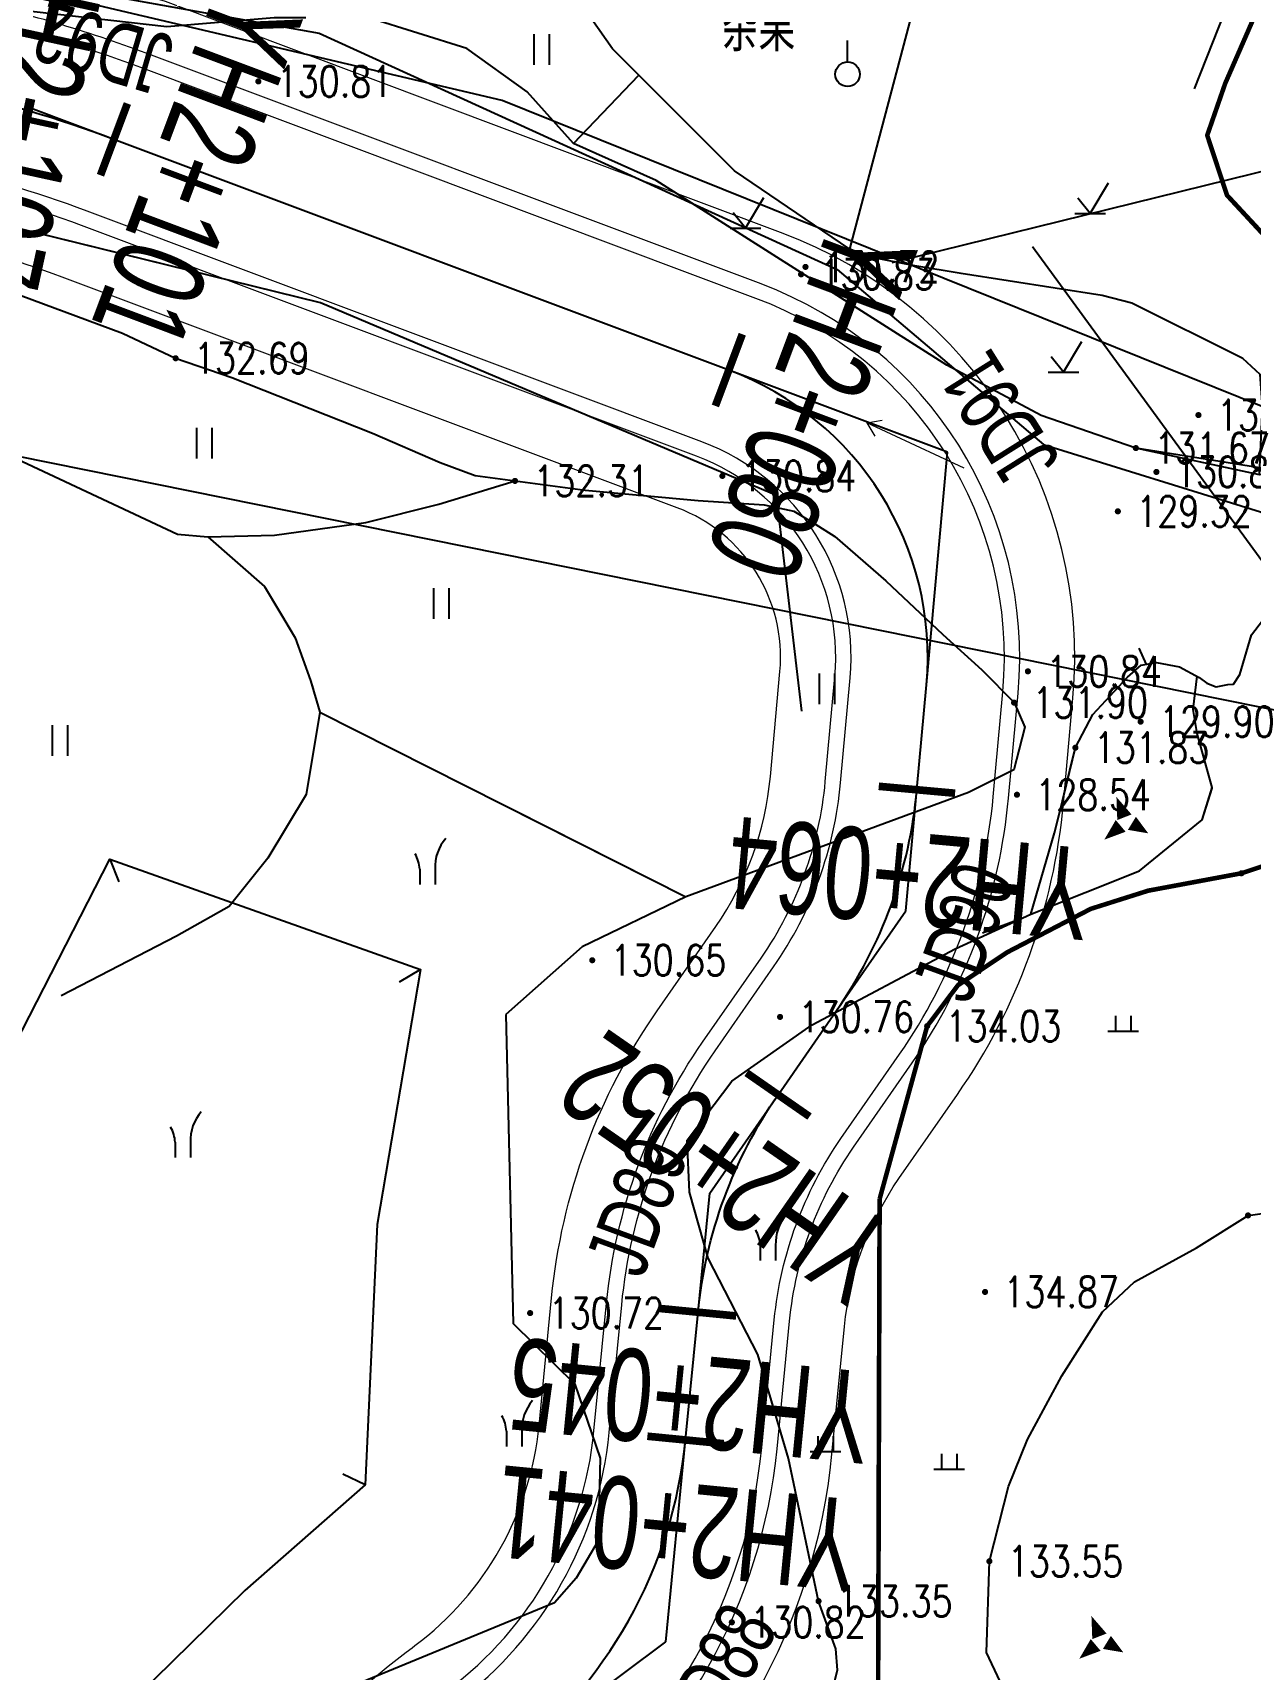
# Model space of a CAD drawing. Extents: x 529262 to 576451, y 2694391 to 2717535.
# Drawn here: x 562807.4 to 562847.1, y 2710818.6 to 2710872 of the extents above; entities that cross this region are included whole.
import ezdxf
from ezdxf.enums import TextEntityAlignment as Align

# ---------------------------------------------------------------- set-up
doc = ezdxf.new("R2010")
doc.units = 0
doc.linetypes.add('DASHED', pattern=[19.049999999999997, 12.7, -6.35])
doc.linetypes.add('X3', pattern=[5, 4, -1])
for name, color, linetype in [('DLSS', 4, 'Continuous'), ('DMTZ', 8, 'Continuous'), ('GCD', 8, 'Continuous'), ('GXYZ', 8, 'Continuous'), ('JMD', 8, 'Continuous'), ('ZBTZ', 8, 'Continuous'), ('ZJ', 7, 'Continuous'), ('交点标注', 3, 'Continuous'), ('桩号标注_YH', 2, 'Continuous'), ('河流', 4, 'Continuous'), ('纵断_分栏文字', 7, 'Continuous'), ('道路中线_04护管挡墙', 7, 'Continuous')]:
    doc.layers.add(name, color=color, linetype=linetype)
doc.layers.add('SXSS', color=5, linetype='Continuous', lineweight=0)
doc.styles.add('EICAD', font='fsdb_e.shx', dxfattribs={"width": 0.707, "height": 2, "bigfont": 'tjhzf.shx'})
doc.styles.add('HZ', font='rs.shx', dxfattribs={"width": 0.8, "bigfont": 'hztxt.shx'})
doc.styles.add('JieTuHzTxt', font='smsim.shx', dxfattribs={"width": 0.7, "bigfont": 'smfs.shx'})
doc.linetypes.add('10421', pattern='A,2,[150,AAA.SHX,S=0.5,R=0,X=0,Y=0.5],1e-11', length=2.00000000001)
doc.linetypes.add('1161', pattern='A,0,[149,AAA.SHX,S=0.15,R=0,X=0,Y=0],-1.6', length=1.6)
doc.linetypes.add('732', pattern='A,9,-0.5,[162,AAA.SHX,S=1,R=0,X=0,Y=0],-0.5', length=10)

# ---------------------------------------------------------------- blocks, each defined once
blk = doc.blocks.new('gc121')
at = {"color": 8}
for p, q in [((-0.5, -1), (-0.5, 1)), ((0.5, -1), (0.5, 1))]:
    blk.add_line(p, q, dxfattribs=at)
blk = doc.blocks.new('gc246')
at = {"color": 8}
for p, q in [((-0.5, 1), (-0.5, 0)), ((0.5, 1), (0.5, 0))]:
    blk.add_line(p, q, dxfattribs=at)
for centre, radius, start, end in [((3.404491783752011, 1.105927875686795), 2.906422756023367, 139.331235276754, 182.0886722848684), ((-2.938418329314395, 0.8134745012056809), 2.445542007497904, 4.37429120107553, 29.02419726691174)]:
    blk.add_arc(centre, radius, start, end, dxfattribs=at)
blk = doc.blocks.new('gc087')
at = {"color": 8}
for points in [[(-0.6164435031508367, 1.712963870185343, 0, 1, 0), (-0.0958108670586344, 0.3890211813602094, 1, 1, 0)], [(-1.407335094436733, -1.074206729434346, 0, 1, 0), (-0.3403093532790176, -0.1739843474425056, 1, 1, 0)], [(0.3927341673299682, -0.0078195212333709, 1, 0, 0), (1.459759908487684, -0.6602608241427671, 1, 0, 0)]]:
    blk.add_lwpolyline(points, format="xyseb", dxfattribs=at)
blk = doc.blocks.new('gc119')
at = {"color": 8}
for p, q in [((-1, 0), (1, 0)), ((-0.5, 1), (-0.5, 0)), ((0.5, 1), (0.5, 0))]:
    blk.add_line(p, q, dxfattribs=at)
blk = doc.blocks.new('gc123')
at = {"color": 8}
for p, q in [((0, 0), (1.199999999999999, 2)), ((-1, 0), (1, 0)), ((0, 0), (-0.8, 1))]:
    blk.add_line(p, q, dxfattribs=at)
blk = doc.blocks.new('gc125')
at = {"color": 8}
blk.add_line((0, 0.8), (0, 2.2), dxfattribs=at)
blk.add_circle((0, 0), 0.8, dxfattribs=at)
blk = doc.blocks.new('gc086')
at = {"color": 8}
for p, q in [((0, 0), (7, 0)), ((7, 0), (6.180847955711008, 0.573576436351046)), ((7, 0), (6.180847955711008, -0.5735764363510459))]:
    blk.add_line(p, q, dxfattribs=at)
blk = doc.blocks.new('GC200')
at = {"linetype": 'Continuous', "const_width": 0.2, "flags": 128}
blk.add_lwpolyline([(-0.1, 0, 1), (0.1, 0, 1)], format="xyb", close=True, dxfattribs=at)

msp = doc.modelspace()

# ---------------------------------------------------------------- linework, layer by layer
at = {"color": 8, "linetype": 'Continuous', "flags": 128}
msp.add_lwpolyline([(562784.3206106811, 2710862.729617491), (562854.112664411, 2710848.642371901)], dxfattribs=at)
at = {"layer": 'DLSS', "color": 8, "linetype": 'X3', "const_width": 0.15}
for points in [[(562849.3351052927, 2710892.228456725), (562847.1106494417, 2710878.879038125), (562848.1068550851, 2710876.013131814), (562848.0996494417, 2710874.548038125), (562846.2636095915, 2710870.339805934), (562845.6756494417, 2710868.644038125), (562846.3215422136, 2710866.689624155), (562847.8096494417, 2710865.084038124), (562849.5693286118, 2710864.001778043), (562852.2416494415, 2710862.667038124), (562854.6316494417, 2710859.419038125), (562855.2872885925, 2710858.69268568)], [(562849.3351052927, 2710892.228456725), (562847.1106494417, 2710878.879038125), (562848.1068550851, 2710876.013131814), (562848.0996494417, 2710874.548038125), (562846.2636095915, 2710870.339805934), (562845.6756494417, 2710868.644038125), (562846.3215422136, 2710866.689624155), (562847.8096494417, 2710865.084038124), (562849.5693286118, 2710864.001778043), (562852.2416494415, 2710862.667038124), (562854.6316494417, 2710859.419038125), (562855.2872885925, 2710858.69268568)], [(562849.3351052927, 2710892.228456725), (562847.1106494417, 2710878.879038125), (562848.1068550851, 2710876.013131814), (562848.0996494417, 2710874.548038125), (562846.2636095915, 2710870.339805934), (562845.6756494417, 2710868.644038124), (562846.3215422134, 2710866.689624155), (562847.8096494417, 2710865.084038124), (562849.5693286118, 2710864.001778043), (562852.2416494417, 2710862.667038125), (562854.6316494417, 2710859.419038124), (562858.2476494417, 2710855.413038125)], [(562855.3216494417, 2710847.393038125), (562846.7916494417, 2710844.567038124), (562843.7517382446, 2710843.999264329), (562841.8766494417, 2710843.406038125), (562839.1488006025, 2710841.98743545), (562837.5412626769, 2710840.910183096), (562836.5416494417, 2710839.582038125), (562834.9896494417, 2710833.938038125)]]:
    msp.add_lwpolyline(points, dxfattribs=at)
at = {"layer": 'DLSS', "color": 8, "linetype": 'X3', "const_width": 0.15, "flags": 128}
msp.add_lwpolyline([(562821.8274756104, 2710811.098431566), (562833.0348699578, 2710815.788660374), (562834.9406707697, 2710817.932196622), (562834.9896494417, 2710833.938038125)], dxfattribs=at)
at = {"layer": 'DMTZ'}
msp.add_line((562847.0518879002, 2710874.726622984), (562845.2460822472, 2710870.164973054), dxfattribs=at)
msp.add_line((562847.0518879002, 2710874.726622984), (562845.2460822472, 2710870.164973054), dxfattribs=at)
at = {"layer": 'DMTZ', "linetype": '10421', "flags": 128}
for points in [[(562825.0016494417, 2710868.378038125), (562823.4907247189, 2710870.061935573), (562821.5205692478, 2710871.474183541), (562818.3236995297, 2710872.477630988), (562815.2383543553, 2710872.477630988), (562811.7441230102, 2710872.180307525), (562798.9414100671, 2710873.640467696), (562780.8242715431, 2710877.475836834), (562775.448522478, 2710881.070537616), (562773.447805975, 2710884.700645002), (562773.1456494418, 2710889.926038125)], [(562825.0016494417, 2710868.378038125), (562823.4907247189, 2710870.061935573), (562821.5205692478, 2710871.474183541), (562818.3236995297, 2710872.477630988), (562815.2383543553, 2710872.477630988), (562811.7441230102, 2710872.180307525), (562798.9414100671, 2710873.640467696), (562780.8242715431, 2710877.475836834), (562775.448522478, 2710881.070537616), (562773.447805975, 2710884.700645002), (562773.1456494418, 2710889.926038125)], [(562830.2526494417, 2710867.488038124), (562826.2757171864, 2710871.467303761), (562824.3917456829, 2710874.153680806), (562820.2531874635, 2710876.562157839), (562817.8280327453, 2710878.543528432)], [(562830.2526494417, 2710867.488038124), (562826.2757171864, 2710871.467303761), (562824.3917456829, 2710874.153680806), (562820.2531874635, 2710876.562157839), (562817.8280327453, 2710878.543528432)], [(562825.0016494415, 2710868.378038125), (562823.490724719, 2710870.061935573), (562821.5205692478, 2710871.474183542), (562818.3236995296, 2710872.477630988), (562815.2383543554, 2710872.477630988), (562811.7441230102, 2710872.180307525), (562798.9414100671, 2710873.640467696), (562791.1919916789, 2710875.281007127)], [(562825.0016494415, 2710868.378038125), (562823.490724719, 2710870.061935573), (562821.5205692478, 2710871.474183542), (562818.3236995296, 2710872.477630988), (562815.2383543554, 2710872.477630988), (562811.7441230102, 2710872.180307525), (562798.9414100671, 2710873.640467696), (562791.1919916789, 2710875.281007127)], [(562780.6846947307, 2710868.942997592), (562785.2739679281, 2710868.296380845), (562790.7492393552, 2710867.459439985), (562791.0713129508, 2710867.459439985), (562793.7123265857, 2710867.073159589), (562795.4906494417, 2710866.590038124), (562800.7752343697, 2710865.293198814), (562806.1800879156, 2710863.715645001), (562810.2935145533, 2710862.185896897), (562812.0256494418, 2710861.371038124), (562813.8588608318, 2710860.744237815), (562818.4505955364, 2710858.927661221), (562820.6508000572, 2710857.971568656), (562821.7987337335, 2710857.541325921), (562823.0966494418, 2710857.369038125), (562825.3860259639, 2710857.063280359), (562829.0689789957, 2710856.728647601), (562831.221355146, 2710856.585233356), (562832.1933435971, 2710856.38438335), (562832.7926494417, 2710856.021038125), (562833.5330867193, 2710855.553058098), (562835.1897553308, 2710854.103643544), (562837.0535093377, 2710852.35514142), (562838.3190224675, 2710851.204811719), (562839.3756494417, 2710850.135038124)], [(562780.6846947307, 2710868.942997592), (562785.2739679281, 2710868.296380845), (562790.7492393552, 2710867.459439985), (562791.0713129508, 2710867.459439985), (562793.7123265857, 2710867.073159589), (562795.4906494417, 2710866.590038124), (562800.7752343697, 2710865.293198814), (562806.1800879156, 2710863.715645001), (562810.2935145533, 2710862.185896897), (562812.0256494418, 2710861.371038124), (562813.8588608318, 2710860.744237815), (562818.4505955364, 2710858.927661221), (562820.6508000572, 2710857.971568656), (562821.7987337335, 2710857.541325921), (562823.0966494418, 2710857.369038125), (562825.3860259639, 2710857.063280359), (562829.0689789957, 2710856.728647601), (562831.221355146, 2710856.585233356), (562832.1933435971, 2710856.38438335), (562832.7926494417, 2710856.021038125), (562833.5330867193, 2710855.553058098), (562835.1897553308, 2710854.103643544), (562837.0535093377, 2710852.35514142), (562838.3190224675, 2710851.204811719), (562839.3756494417, 2710850.135038124)], [(562780.6846947307, 2710868.942997592), (562785.2739679281, 2710868.296380845), (562790.7492393552, 2710867.459439985), (562791.0713129508, 2710867.459439985), (562793.7123265857, 2710867.073159589), (562795.4906494417, 2710866.590038124), (562800.7752343697, 2710865.293198814), (562806.1800879156, 2710863.715645001), (562810.2935145533, 2710862.185896897), (562812.0256494418, 2710861.371038124), (562813.8588608318, 2710860.744237815), (562818.4505955364, 2710858.927661221), (562820.6508000572, 2710857.971568656), (562821.7987337335, 2710857.541325921), (562823.0966494418, 2710857.369038125), (562825.3860259639, 2710857.063280359), (562829.0689789957, 2710856.728647601), (562831.221355146, 2710856.585233356), (562832.1933435971, 2710856.38438335), (562832.7926494417, 2710856.021038125), (562833.5330867193, 2710855.553058098), (562835.1897553308, 2710854.103643544), (562837.0535093377, 2710852.35514142), (562838.3190224675, 2710851.204811719), (562839.3756494417, 2710850.135038124)], [(562787.2064705738, 2710868.000981713), (562790.7492393553, 2710867.459439985), (562791.0713129509, 2710867.459439985), (562793.7123265857, 2710867.073159588), (562795.4906494418, 2710866.590038125), (562800.7752343697, 2710865.293198814), (562806.1800879156, 2710863.715645001), (562810.2935145535, 2710862.185896897), (562812.0256494418, 2710861.371038125), (562813.8588608318, 2710860.744237816), (562818.4505955364, 2710858.927661221), (562820.6508000572, 2710857.971568656), (562821.7987337335, 2710857.541325921), (562823.0966494418, 2710857.369038125), (562825.3860259639, 2710857.063280359), (562829.0689789957, 2710856.728647601), (562831.221355146, 2710856.585233356), (562832.1933435971, 2710856.38438335), (562832.7926494417, 2710856.021038125), (562833.5330867193, 2710855.553058098), (562835.1897553308, 2710854.103643544), (562837.0535093377, 2710852.35514142), (562838.3190224675, 2710851.204811719), (562839.3756494418, 2710850.135038124)], [(562787.2064705738, 2710868.000981713), (562790.7492393553, 2710867.459439985), (562791.0713129509, 2710867.459439985), (562793.7123265857, 2710867.073159588), (562795.4906494418, 2710866.590038125), (562800.7752343697, 2710865.293198814), (562806.1800879156, 2710863.715645001), (562810.2935145535, 2710862.185896897), (562812.0256494418, 2710861.371038125), (562813.8588608318, 2710860.744237816), (562818.4505955364, 2710858.927661221), (562820.6508000572, 2710857.971568656), (562821.7987337335, 2710857.541325921), (562823.0966494418, 2710857.369038125), (562825.3860259639, 2710857.063280359), (562829.0689789957, 2710856.728647601), (562831.221355146, 2710856.585233356), (562832.1933435971, 2710856.38438335), (562832.7926494417, 2710856.021038125), (562833.5330867193, 2710855.553058098), (562835.1897553308, 2710854.103643544), (562837.0535093377, 2710852.35514142), (562838.3190224675, 2710851.204811719), (562839.3756494418, 2710850.135038124)], [(562847.3796494417, 2710857.571038125), (562843.3476494417, 2710858.440038125), (562840.2556494419, 2710859.500038125), (562837.1806494417, 2710861.143038125), (562827.7026494417, 2710867.173038125), (562825.0016494415, 2710868.378038125)], [(562850.9483889416, 2710857.229165264), (562843.3476494417, 2710858.440038125), (562840.2556494419, 2710859.500038125), (562837.1806494417, 2710861.143038125), (562827.7026494417, 2710867.173038125), (562825.0016494415, 2710868.378038125)], [(562850.9483889416, 2710857.229165264), (562843.3476494417, 2710858.440038125), (562840.2556494417, 2710859.500038125), (562837.1806494417, 2710861.143038125), (562827.7026494417, 2710867.173038125), (562825.0016494417, 2710868.378038125)], [(562855.0707704022, 2710856.840113781), (562854.4806494417, 2710857.239038125), (562851.1635946097, 2710857.86246919), (562848.1445380985, 2710858.775556602), (562847.478936761, 2710859.783888669), (562847.4036494417, 2710860.836038125), (562846.8380755304, 2710861.359877796), (562843.218937974, 2710863.171709068), (562842.2486494418, 2710863.422038125), (562837.6456494418, 2710864.141038125), (562836.1380813664, 2710864.386543232), (562834.6942995808, 2710864.670472897), (562834.0136494418, 2710864.928038124), (562830.2526494417, 2710867.488038124)], [(562855.0775500226, 2710856.898121537), (562854.4806494417, 2710857.239038125), (562851.0326494417, 2710857.590038125), (562847.3796494417, 2710857.571038125), (562847.478936761, 2710859.783888669), (562847.4036494417, 2710860.836038125), (562846.8380755304, 2710861.359877796), (562843.218937974, 2710863.171709068), (562842.2486494418, 2710863.422038125), (562837.6456494418, 2710864.141038125), (562836.1380813664, 2710864.386543232), (562834.6942995808, 2710864.670472897), (562834.0136494418, 2710864.928038124), (562830.2526494417, 2710867.488038124)], [(562858.1316186046, 2710854.770967039), (562854.4806494417, 2710857.239038125), (562851.1635946097, 2710857.86246919), (562848.1445380985, 2710858.775556603), (562847.4789367612, 2710859.783888669), (562847.4036494417, 2710860.836038125), (562846.8380755304, 2710861.359877795), (562843.218937974, 2710863.171709068), (562842.2486494418, 2710863.422038124), (562837.6456494418, 2710864.141038124), (562836.1380813663, 2710864.386543232), (562834.6942995808, 2710864.670472897), (562834.0136494417, 2710864.928038124), (562830.2526494417, 2710867.488038125)], [(562779.6086494417, 2710866.179038125), (562781.0671726045, 2710865.670636115), (562782.7710262642, 2710865.313831628), (562785.3836020635, 2710865.021900633), (562786.5026494417, 2710864.831038124), (562787.403155166, 2710864.589220435), (562793.3883311864, 2710862.683138343), (562794.1186494417, 2710862.490038124), (562801.1453613229, 2710860.598663868), (562801.7306494417, 2710860.384038125), (562802.6394743917, 2710860.056739164), (562812.0896273043, 2710855.634072588), (562813.0786494417, 2710855.548038125), (562815.256079004, 2710855.602424606), (562818.2325469718, 2710856.013841167), (562820.607385239, 2710856.615141297), (562823.0966494418, 2710857.369038125)], [(562779.6086494417, 2710866.179038125), (562781.0671726045, 2710865.670636115), (562782.7710262642, 2710865.313831628), (562785.3836020635, 2710865.021900633), (562786.5026494417, 2710864.831038124), (562787.403155166, 2710864.589220435), (562793.3883311864, 2710862.683138343), (562794.1186494417, 2710862.490038124), (562801.1453613229, 2710860.598663868), (562801.7306494417, 2710860.384038125), (562802.6394743917, 2710860.056739164), (562812.0896273043, 2710855.634072588), (562813.0786494417, 2710855.548038125), (562815.256079004, 2710855.602424606), (562818.2325469718, 2710856.013841167), (562820.607385239, 2710856.615141297), (562823.0966494418, 2710857.369038125)], [(562779.6086494417, 2710866.179038125), (562781.0671726045, 2710865.670636115), (562782.7710262642, 2710865.313831628), (562785.3836020635, 2710865.021900633), (562786.5026494417, 2710864.831038124), (562787.403155166, 2710864.589220435), (562793.3883311864, 2710862.683138343), (562794.1186494417, 2710862.490038124), (562801.1453613229, 2710860.598663868), (562801.7306494417, 2710860.384038125), (562802.6394743917, 2710860.056739164), (562812.0896273043, 2710855.634072588), (562813.0786494417, 2710855.548038125), (562815.256079004, 2710855.602424606), (562818.2325469718, 2710856.013841167), (562820.607385239, 2710856.615141297), (562823.0966494418, 2710857.369038125)], [(562785.5591517842, 2710864.99195922), (562786.5026494418, 2710864.831038124), (562787.4031551661, 2710864.589220435), (562793.3883311865, 2710862.683138343), (562794.1186494417, 2710862.490038124), (562801.1453613229, 2710860.598663868), (562801.7306494417, 2710860.384038125), (562802.6394743917, 2710860.056739164), (562812.0896273043, 2710855.634072589), (562813.0786494417, 2710855.548038125), (562815.256079004, 2710855.602424606), (562818.2325469718, 2710856.013841167), (562820.607385239, 2710856.615141298), (562823.0966494418, 2710857.369038125)], [(562785.5591517842, 2710864.99195922), (562786.5026494418, 2710864.831038124), (562787.4031551661, 2710864.589220435), (562793.3883311865, 2710862.683138343), (562794.1186494417, 2710862.490038124), (562801.1453613229, 2710860.598663868), (562801.7306494417, 2710860.384038125), (562802.6394743917, 2710860.056739164), (562812.0896273043, 2710855.634072589), (562813.0786494417, 2710855.548038125), (562815.256079004, 2710855.602424606), (562818.2325469718, 2710856.013841167), (562820.607385239, 2710856.615141298), (562823.0966494418, 2710857.369038125)]]:
    msp.add_lwpolyline(points, dxfattribs=at)
for points, elevation in [([(562813.0786494417, 2710855.548038125), (562814.924689037, 2710853.926611109), (562815.442607846, 2710853.057718543)], 133.383), ([(562813.0786494417, 2710855.548038125), (562814.924689037, 2710853.926611109), (562815.9263826843, 2710852.246108009), (562816.427229508, 2710850.851649154), (562816.510345485, 2710850.573453602)], 133.383), ([(562813.0786494417, 2710855.548038125), (562814.924689037, 2710853.926611109), (562815.9263826843, 2710852.246108009), (562816.427229508, 2710850.851649154), (562816.5103454848, 2710850.573453602)], 133.383), ([(562815.442607846, 2710853.057718543), (562815.9263826843, 2710852.246108009), (562816.427229508, 2710850.851649154), (562816.7336494417, 2710849.826038125), (562816.2898612468, 2710847.13541803), (562815.0314994378, 2710845.060247161), (562813.7731376286, 2710843.488147013), (562812.0516494417, 2710842.511038125), (562808.2876494417, 2710840.567038125)], 133.383), ([(562839.9196494417, 2710843.237038125), (562840.697390056, 2710845.89111745), (562840.8876494417, 2710846.664038125), (562841.3766494417, 2710848.666038125), (562841.9483833021, 2710849.743013808), (562843.0742755614, 2710850.968616033), (562843.5186494418, 2710851.353038125), (562844.0205802085, 2710851.441008942), (562844.7686806435, 2710851.299519829), (562845.4156852699, 2710850.955902569), (562845.6607812751, 2710850.772438785), (562845.9627625231, 2710850.644716531), (562846.3506494417, 2710850.729038124), (562846.5318809379, 2710850.737605979), (562846.740943052, 2710851.051107129), (562847.1210456238, 2710852.347438188), (562847.4741245586, 2710852.818072163), (562847.8206494417, 2710853.185038125), (562848.2195176427, 2710853.236411726), (562849.7057321877, 2710852.797584011), (562852.3440171757, 2710851.735326893), (562853.8685359868, 2710850.705638566), (562854.2899745414, 2710850.159471988)], 133.968), ([(562839.9196494417, 2710843.237038125), (562840.6973900559, 2710845.89111745), (562840.8876494417, 2710846.664038124), (562841.3766494417, 2710848.666038125), (562841.9483833021, 2710849.743013808), (562843.0742755613, 2710850.968616033), (562843.5186494417, 2710851.353038125), (562844.0205802084, 2710851.441008942), (562844.7686806434, 2710851.299519829), (562845.4156852699, 2710850.955902569), (562845.660781275, 2710850.772438785), (562845.9627625231, 2710850.644716531), (562846.3506494417, 2710850.729038124), (562846.5318809379, 2710850.737605979), (562846.740943052, 2710851.051107129), (562847.1210456238, 2710852.347438188), (562847.4741245586, 2710852.818072163), (562847.8206494417, 2710853.185038125), (562848.2195176427, 2710853.236411726), (562849.7057321877, 2710852.797584011), (562852.3440171756, 2710851.735326893), (562853.8685359866, 2710850.705638566), (562854.4986494418, 2710849.889038125), (562854.6612317164, 2710849.357060263), (562854.8263492502, 2710848.951894041), (562854.9164137912, 2710848.546729784), (562854.9846494417, 2710848.127038124), (562855.2278208954, 2710847.904805033), (562855.653150477, 2710847.904805033), (562856.5195645229, 2710848.109531294), (562857.6720127001, 2710849.246722342)], 133.968), ([(562841.2629416907, 2710848.200510686), (562841.3766494417, 2710848.666038125), (562841.9483833021, 2710849.743013808), (562843.0742755614, 2710850.968616033), (562843.5186494418, 2710851.353038125), (562844.0205802085, 2710851.441008942), (562844.7686806435, 2710851.299519829), (562845.4156852699, 2710850.955902569), (562845.6607812751, 2710850.772438785), (562845.9627625231, 2710850.644716531), (562846.3506494417, 2710850.729038124), (562846.5318809379, 2710850.737605979), (562846.740943052, 2710851.051107129), (562847.1210456238, 2710852.347438188), (562847.4741245586, 2710852.818072163), (562847.8206494417, 2710853.185038125), (562848.2195176427, 2710853.236411726), (562849.7057321877, 2710852.797584011), (562852.3440171757, 2710851.735326893), (562853.8685359868, 2710850.705638566), (562854.2899745414, 2710850.159471988)], 133.968), ([(562843.6900454911, 2710851.378489326), (562843.4549149647, 2710851.916807937)], 133.353), ([(562843.6900454911, 2710851.378489326), (562843.4549149647, 2710851.916807937)], 133.353), ([(562843.6900454911, 2710851.378489326), (562843.4549149649, 2710851.916807937)], 133.353), ([(562839.9196494417, 2710843.237038125), (562843.4715708817, 2710844.643633627), (562845.5127229479, 2710846.313109886), (562845.8426494417, 2710847.361038125), (562845.3503713132, 2710849.123764167), (562845.2226494417, 2710849.910038125), (562845.3445175785, 2710850.993698971)], 132.264), ([(562839.9196494417, 2710843.237038125), (562843.4715708817, 2710844.643633627), (562845.5127229478, 2710846.313109886), (562845.8426494417, 2710847.361038125), (562845.3503713133, 2710849.123764167), (562845.2226494417, 2710849.910038125), (562845.3445175784, 2710850.993698971)], 132.264), ([(562845.8360978435, 2710847.340228626), (562845.8426494417, 2710847.361038125), (562845.3503713132, 2710849.123764167), (562845.2226494417, 2710849.910038125), (562845.3445175785, 2710850.993698971)], 132.264), ([(562839.3756494418, 2710850.135038124), (562839.7269435503, 2710849.330769282), (562839.370712665, 2710847.939399461), (562837.894254972, 2710847.20117622), (562828.674155636, 2710843.793267298), (562828.674155636, 2710843.793267298), (562828.674155636, 2710843.793267298), (562828.674155636, 2710843.793267298), (562828.674155636, 2710843.793267298), (562825.2824127115, 2710842.171955158), (562822.8005400109, 2710839.961092901)], 133.353), ([(562839.3756494417, 2710850.135038124), (562839.7269435503, 2710849.330769281), (562839.3707126651, 2710847.93939946), (562837.894254972, 2710847.20117622), (562828.6741556359, 2710843.793267298), (562828.6741556359, 2710843.793267298), (562828.6741556359, 2710843.793267298), (562828.6741556359, 2710843.793267298), (562828.6741556359, 2710843.793267298), (562825.2824127116, 2710842.171955157), (562822.8005400109, 2710839.9610929)], 133.353), ([(562839.3756494418, 2710850.135038124), (562839.7269435503, 2710849.330769282), (562839.5214406565, 2710848.528114216)], 133.353), ([(562839.9196494417, 2710843.237038125), (562840.697390056, 2710845.89111745), (562840.8876494417, 2710846.664038125), (562841.2629416907, 2710848.200510686)], 133.968), ([(562839.9196494417, 2710843.237038125), (562843.4715708817, 2710844.643633627), (562845.5127229479, 2710846.313109886), (562845.8360978435, 2710847.340228626)], 132.264), ([(562821.8706644834, 2710812.379483276), (562822.5919789353, 2710812.686331551), (562827.2885479623, 2710814.302701621), (562831.1767051263, 2710815.765131684), (562832.3146494417, 2710816.308038125), (562832.9090601138, 2710816.919681734), (562833.4095281436, 2710817.766351771), (562833.6176494417, 2710818.568038125), (562833.5635140133, 2710819.267278383), (562832.9986494418, 2710820.818038125), (562832.015702077, 2710825.477138811), (562831.0156869189, 2710828.860793734), (562829.400286404, 2710832.013723393), (562828.7848731409, 2710834.166966742), (562828.7079639244, 2710835.858782656), (562830.1695181001, 2710837.781323835), (562832.7849616791, 2710839.626941197), (562837.4584244539, 2710842.103929663), (562839.9196494417, 2710843.237038125)], 133.935), ([(562838.3452836128, 2710842.62212909), (562839.6665710175, 2710843.110499873), (562839.9196494421, 2710843.237038125)], 133.353), ([(562822.8005400109, 2710839.9610929), (562823.0361295984, 2710829.878281329), (562825.0463428114, 2710827.903494148), (562825.8724463086, 2710825.488391978), (562825.8127019653, 2710822.783908516), (562825.0916494417, 2710821.564038124), (562824.3863561682, 2710820.762819095), (562808.3122239762, 2710814.137219013)], 133.353), ([(562838.4816494418, 2710819.138038124), (562838.5710965449, 2710822.120387594), (562839.197504812, 2710824.555761915), (562839.8086494417, 2710826.096038125), (562840.9375897899, 2710828.174067964), (562842.2600599541, 2710830.261541565), (562843.2996494417, 2710831.240038124), (562845.3226150963, 2710832.349015166), (562847.0086494418, 2710833.403038125), (562849.3596234072, 2710833.740664233), (562851.1626494417, 2710833.850038125), (562852.2829550075, 2710832.349015166), (562852.9696494417, 2710830.997038125), (562854.8156494417, 2710827.660038125), (562854.8244049005, 2710827.64451912)], 133.545)]:
    msp.add_lwpolyline(points, dxfattribs=dict(at, elevation=elevation))
at = {"layer": 'DMTZ', "linetype": '10421'}
msp.add_lwpolyline([(562852.0056418686, 2710811.458846232), (562849.7189268428, 2710811.590178511), (562846.0706494417, 2710812.276038125), (562843.1402606519, 2710813.76217273), (562840.8346494418, 2710815.587038124), (562839.2848703644, 2710817.433158629), (562838.4816494418, 2710819.138038124)], dxfattribs=at)
at = {"layer": 'GXYZ', "linetype": 'Continuous'}
msp.add_line((562839.9727688843, 2710865.019588546), (562864.9976494417, 2710830.734314908), dxfattribs=at)
at = {"layer": 'GXYZ', "linetype": '732', "flags": 128}
msp.add_lwpolyline([(562853.9722718799, 2710843.290978877), (562853.3321247305, 2710848.324635991), (562851.5131596578, 2710858.170278201), (562822.6776698319, 2710869.784585044), (562790.7785845835, 2710877.289031188), (562782.7448135401, 2710878.483133657), (562772.7239540437, 2710889.762197021), (562773.3554806776, 2710900.573642472), (562780.9905114406, 2710921.337865971), (562779.2788260492, 2710955.843488296), (562778.5623102807, 2710959.884730719), (562773.1373504436, 2710975.231164165), (562768.71566037, 2710985.916110771)], dxfattribs=at)
at = {"layer": 'JMD', "linetype": 'Continuous'}
for p, q in [((562809.8843427951, 2710845.032639423), (562810.1788516104, 2710844.288821866)), ((562809.8843427951, 2710845.032639422), (562810.1788516104, 2710844.288821866)), ((562820.0105667589, 2710841.423577925), (562819.3203479188, 2710841.019105487)), ((562820.0105667589, 2710841.423577925), (562819.3203479188, 2710841.019105487)), ((562818.203685172, 2710824.617836678), (562817.4825926016, 2710824.964283651))]:
    msp.add_line(p, q, dxfattribs=at)
at = {"layer": 'JMD', "linetype": 'Continuous', "flags": 128}
msp.add_lwpolyline([(562799.9860804197, 2710792.078176664), (562775.8916984628, 2710796.197523541), (562779.8545888553, 2710812.120228771), (562781.9547233547, 2710818.113650913), (562782.889, 2710822.218), (562796.934, 2710823.332), (562796.4611859925, 2710836.088457399), (562805.3314587933, 2710836.166889266), (562809.8843427951, 2710845.032639422), (562820.0105667589, 2710841.423577925), (562818.5975955422, 2710833.107050107), (562818.203685172, 2710824.617836678), (562814.2787418738, 2710821.165678769), (562809.5688378182, 2710816.536684169), (562807.0556101343, 2710811.737753857), (562806.1921742279, 2710807.187191125), (562804.7006581065, 2710798.949095174)], close=True, dxfattribs=at)
at = {"layer": 'ZBTZ', "linetype": '1161', "flags": 128}
for points, elevation in [([(562834.0136494418, 2710864.928038124), (562836.7100222724, 2710875.126264799)], 133.706), ([(562834.0136494418, 2710864.928038124), (562836.7100222724, 2710875.126264799)], 133.706), ([(562825.0016494415, 2710868.378038125), (562827.1307122218, 2710870.611807076)], 131.713), ([(562825.0016494415, 2710868.378038125), (562827.1307122218, 2710870.611807076)], 131.713)]:
    msp.add_lwpolyline(points, dxfattribs=dict(at, elevation=elevation))
at = {"layer": 'ZBTZ', "linetype": '1161', "ltscale": 0.5, "elevation": 133.557, "flags": 128}
for points in [[(562816.7336494417, 2710849.826038125), (562828.674155636, 2710843.793267298)], [(562823.0259442211, 2710846.646945734), (562828.674155636, 2710843.793267298)], [(562823.025944221, 2710846.646945734), (562828.6741556359, 2710843.793267298)]]:
    msp.add_lwpolyline(points, dxfattribs=at)
at = {"layer": '交点标注', "linetype": 'DASHED'}
for p, q in [((562810.0139499191, 2710868.511863675), (562807.2911408226, 2710869.533637999)), ((562837.2066812265, 2710858.307389666), (562830.0717391035, 2710860.984882067)), ((562836.5173361158, 2710850.717846335), (562837.2066812265, 2710858.307389666)), ((562835.8476403091, 2710843.344637671), (562836.206177146, 2710847.292052132)), ((562833.5859011958, 2710840.089616048), (562835.8476403091, 2710843.344637671)), ((562829.4477328742, 2710834.134098329), (562831.6769587514, 2710837.342327955)), ((562829.0667044754, 2710830.246039337), (562829.4477328742, 2710834.134098329)), ((562828.0123794099, 2710819.487581268), (562828.6582561941, 2710826.07818461)), ((562822.7071703582, 2710815.524253607), (562828.0123794099, 2710819.487581268))]:
    msp.add_line(p, q, dxfattribs=at)
at = {"layer": '桩号标注_YH', "const_width": 0.25}
for points in [[(562809.5747739704, 2710867.341554106), (562810.453125868, 2710869.682173243)], [(562829.6325631547, 2710859.814572499), (562830.5109150523, 2710862.155191635)], [(562834.9613015705, 2710847.405122031), (562837.4510527214, 2710847.178982235)], [(562830.6504395057, 2710838.055600862), (562832.7034779979, 2710836.629055052)], [(562827.8226640399, 2710830.36795486), (562830.3107449114, 2710830.124123819)], [(562827.4142157582, 2710826.20010013), (562829.9022966297, 2710825.956269089)]]:
    msp.add_lwpolyline(points, dxfattribs=at)
at = {"layer": '河流', "color": 252}
for points, elevation in [([(562832.449421993, 2710849.858471322), (562831.6213937247, 2710856.890472342), (562816.7508941453, 2710863.176403841), (562774.9990447289, 2710873.462465106), (562767.5637949393, 2710883.177071285), (562777.6701816531, 2710903.760701053)], 176.94), ([(562832.449421993, 2710849.858471322), (562831.6213937247, 2710856.890472342), (562816.7508941453, 2710863.176403841), (562774.9990447289, 2710873.462465106), (562767.5637949393, 2710883.177071285), (562777.6701816531, 2710903.760701053)], 176.94), ([(562832.449421993, 2710849.858471322), (562831.6213937247, 2710856.890472342), (562816.7508941453, 2710863.176403841), (562774.9990447289, 2710873.462465106), (562767.5637949393, 2710883.177071285), (562777.6701816531, 2710903.760701053)], 176.94), ([(562832.449421993, 2710849.858471322), (562831.6213937247, 2710856.890472342), (562816.7508941453, 2710863.176403841), (562774.9990447289, 2710873.462465106), (562767.5637949393, 2710883.177071285), (562777.6701816531, 2710903.760701053)], 176.94), ([(562832.449421993, 2710849.858471322), (562831.6213937247, 2710856.890472342), (562816.7508941453, 2710863.176403841), (562774.9990447289, 2710873.462465106), (562767.5637949393, 2710883.177071285), (562777.6701816531, 2710903.760701053)], 176.94), ([(562785.3763104378, 2710902.410659228), (562781.4879733975, 2710894.412182762), (562778.4065031742, 2710884.735935395), (562787.2107138464, 2710877.258814852), (562816.7048512065, 2710871.980858358), (562833.6096690125, 2710864.271239869), (562840.3350989402, 2710858.559592442), (562847.4171421417, 2710856.356091856), (562850.5280433206, 2710853.247874239), (562849.6554318756, 2710846.621752274)], 176.94), ([(562785.3763104378, 2710902.410659228), (562781.4879733975, 2710894.412182762), (562778.4065031742, 2710884.735935395), (562787.2107138464, 2710877.258814852), (562816.7048512065, 2710871.980858358), (562833.6096690125, 2710864.271239869), (562840.3350989402, 2710858.559592442), (562847.4171421417, 2710856.356091856), (562850.5280433206, 2710853.247874239), (562849.6554318756, 2710846.621752274)], 176.94), ([(562785.3763104378, 2710902.410659228), (562781.4879733975, 2710894.412182762), (562778.4065031742, 2710884.735935395), (562787.2107138464, 2710877.258814852), (562816.7048512065, 2710871.980858358), (562833.6096690125, 2710864.271239869), (562840.3350989402, 2710858.559592442), (562847.4171421417, 2710856.356091856), (562850.5280433206, 2710853.247874239), (562849.6554318756, 2710846.621752274)], 176.94), ([(562785.3763104378, 2710902.410659228), (562781.4879733975, 2710894.412182762), (562778.4065031742, 2710884.735935395), (562787.2107138464, 2710877.258814852), (562816.7048512065, 2710871.980858358), (562833.6096690125, 2710864.271239869), (562840.3350989402, 2710858.559592442), (562847.4171421417, 2710856.356091856), (562850.5280433206, 2710853.247874239), (562849.6554318756, 2710846.621752274)], 176.94), ([(562785.3763104378, 2710902.410659228), (562781.4879733975, 2710894.412182762), (562778.4065031742, 2710884.735935395), (562787.2107138464, 2710877.258814852), (562816.7048512065, 2710871.980858358), (562833.6096690125, 2710864.271239869), (562840.3350989402, 2710858.559592442), (562847.4171421417, 2710856.356091856), (562850.5280433206, 2710853.247874239), (562849.6554318756, 2710846.621752274)], 176.94), ([(562791.8229156652, 2710876.433464368), (562816.7048512065, 2710871.980858359), (562833.6096690125, 2710864.27123987), (562840.3350989402, 2710858.559592442), (562847.4171421418, 2710856.356091857), (562850.5280433206, 2710853.247874239), (562849.6554318756, 2710846.621752274)], 176.9399999999999), ([(562791.8229156652, 2710876.433464368), (562816.7048512065, 2710871.980858359), (562833.6096690125, 2710864.27123987), (562840.3350989402, 2710858.559592442), (562847.4171421418, 2710856.356091857), (562850.5280433206, 2710853.247874239), (562849.6554318756, 2710846.621752274)], 176.9399999999999), ([(562791.8229156652, 2710876.433464368), (562816.7048512065, 2710871.980858359), (562833.6096690125, 2710864.27123987), (562840.3350989402, 2710858.559592442), (562847.4171421418, 2710856.356091857), (562850.5280433206, 2710853.247874239), (562849.6554318756, 2710846.621752274)], 176.9399999999999), ([(562791.8229156652, 2710876.433464368), (562816.7048512065, 2710871.980858359), (562833.6096690125, 2710864.27123987), (562840.3350989402, 2710858.559592442), (562847.4171421418, 2710856.356091857), (562850.5280433206, 2710853.247874239), (562849.6554318756, 2710846.621752274)], 176.9399999999999), ([(562791.8229156652, 2710876.433464368), (562816.7048512065, 2710871.980858359), (562833.6096690125, 2710864.27123987), (562840.3350989402, 2710858.559592442), (562847.4171421418, 2710856.356091857), (562850.5280433206, 2710853.247874239), (562849.6554318756, 2710846.621752274)], 176.9399999999999), ([(562832.449421993, 2710849.858471322), (562831.6213937247, 2710856.890472342), (562816.7508941453, 2710863.17640384), (562788.3902928117, 2710870.163372966)], 176.9399999999999), ([(562832.449421993, 2710849.858471322), (562831.6213937247, 2710856.890472342), (562816.7508941453, 2710863.17640384), (562788.3902928117, 2710870.163372966)], 176.9399999999999), ([(562832.449421993, 2710849.858471322), (562831.6213937247, 2710856.890472342), (562816.7508941453, 2710863.17640384), (562788.3902928117, 2710870.163372966)], 176.9399999999999), ([(562832.449421993, 2710849.858471322), (562831.6213937247, 2710856.890472342), (562816.7508941453, 2710863.17640384), (562788.3902928117, 2710870.163372966)], 176.9399999999999), ([(562832.449421993, 2710849.858471322), (562831.6213937247, 2710856.890472342), (562816.7508941453, 2710863.17640384), (562788.3902928117, 2710870.163372966)], 176.9399999999999)]:
    msp.add_lwpolyline(points, dxfattribs=dict(at, elevation=elevation))
at = {"layer": '纵断_分栏文字', "color": 3, "elevation": -133.7496}
msp.add_lwpolyline([(562859.295822981, 2710899.993018424), (562852.6737108121, 2710868.743466077), (562835.3859688749, 2710864.484474506)], dxfattribs=at)
at = {"layer": '道路中线_04护管挡墙', "color": 8, "lineweight": 0}
for points in [[(562808.0038802851, 2710708.572570272), (562804.2066406817, 2710719.435011001, -0.09859235936888529), (562801.2253108993, 2710740.629750156), (562802.5796867799, 2710764.44760564, -0.01599495874024748), (562802.8905042299, 2710767.938996032), (562806.250383842, 2710795.622446048, -0.1366622158798039), (562813.3920083375, 2710812.87753225), (562814.1074066566, 2710813.79162547, -0.06637643761970137), (562819.7396936871, 2710819.298913597), (562819.8344025562, 2710819.369667129, 0.2109191830664381), (562823.8811409204, 2710826.546340208), (562824.2895892024, 2710830.714194938, -0.1280863722637766), (562827.7351248465, 2710840.081295913), (562829.6440672898, 2710842.828584003, 0.1298929344445961), (562831.4258549365, 2710847.726240541), (562831.7370139062, 2710851.152034744, 0.337608570731641), (562828.38530346, 2710856.490893324), (562808.3275142757, 2710864.017874931, 0.03630476831934717), (562803.4305084652, 2710865.460159148), (562776.5504357818, 2710871.297650968, -0.4149288307138348), (562763.8972031098, 2710891.024121264), (562767.2106351339, 2710906.103958967)], [(562809.7030502812, 2710709.166557918), (562805.9058106779, 2710720.028998647, -0.09859235936824541), (562803.0224077861, 2710740.527560239), (562804.3767836668, 2710764.345415723, -0.01599495873917007), (562804.6773917845, 2710767.722125408), (562808.0372713966, 2710795.405575424, -0.1366622158793873), (562814.8095015218, 2710811.768157168), (562815.5248998409, 2710812.682250388, -0.06637643761962231), (562820.8169816143, 2710817.856883527), (562820.9116904802, 2710817.927637057, 0.2109191830658241), (562825.672559148, 2710826.370781858), (562826.0810074299, 2710830.538636588, -0.1280863722654504), (562829.2133125609, 2710839.054182929), (562831.1222550041, 2710841.80147102, 0.1298929344420516), (562833.218475765, 2710847.563419888), (562833.5296347347, 2710850.98921409, 0.3376085707367713), (562829.0177168263, 2710858.176139103), (562808.959927642, 2710865.70312071, 0.03630476831961284), (562803.8125067618, 2710867.219158097), (562776.9324340783, 2710873.056649917, -0.4149288307140714), (562765.6552641831, 2710890.637829583), (562768.968696207, 2710905.717667286)], [(562810.1750419467, 2710709.331554487), (562806.3778023436, 2710720.193995216, -0.09859235936751774), (562803.5216013658, 2710740.499174151), (562804.8759772464, 2710764.317029635, -0.01599495873914427), (562805.1737494386, 2710767.661883568), (562808.5336290507, 2710795.345333585, -0.1366622158811139), (562815.2032496284, 2710811.459997423), (562815.9186479477, 2710812.374090644, -0.0663764376211018), (562821.1162282608, 2710817.456319619), (562821.210937126, 2710817.527073148, 0.2109191830623791), (562826.1701753223, 2710826.32201565), (562826.5786236041, 2710830.48987038, -0.128086372269251), (562829.6239202594, 2710838.768873767), (562831.5328627026, 2710841.516161858, 0.1298929344398943), (562833.7164259951, 2710847.518191929), (562834.0275849649, 2710850.943986131, 0.3376085707471261), (562829.1933872058, 2710858.64426293), (562809.1355980216, 2710866.171244537, 0.03630476831930388), (562803.9186173998, 2710867.707768916), (562777.0385447162, 2710873.545260736, -0.4149288307129357), (562766.1436144812, 2710890.530526338), (562769.4570465052, 2710905.610364041)], [(562814.8949586027, 2710710.981520171), (562811.0977189997, 2710721.8439609, -0.09859235936465953), (562808.5135371627, 2710740.215313269), (562809.8679130432, 2710764.033168754, -0.0159949587384758), (562810.1373259791, 2710767.05946517), (562813.4972055913, 2710794.742915186, -0.1366622158844323), (562819.1407306954, 2710808.378399973), (562819.8561290149, 2710809.292493193, -0.06637643762297733), (562824.1086947254, 2710813.450680537), (562824.2034035911, 2710813.521434066, 0.2109191830614069), (562831.1463370655, 2710825.834353568), (562831.5547853472, 2710830.002208298, -0.1280863722722736), (562833.729997244, 2710835.915782147), (562835.638939687, 2710838.663070237, 0.1298929344490103), (562838.6959282967, 2710847.065912336), (562839.0070872663, 2710850.491706538, 0.3376085707533431), (562830.9500910011, 2710863.325501204), (562810.892301817, 2710870.852482812, 0.03630476831955903), (562804.9797237789, 2710872.593877106), (562778.0996510953, 2710878.431368927, -0.4149288307158591), (562771.0271174621, 2710889.45749389), (562774.3405494861, 2710904.537331593)], [(562815.3669502683, 2710711.14651674), (562811.5697106654, 2710722.008957468, -0.09859235936380854), (562809.0127307423, 2710740.186927181), (562810.3671066229, 2710764.004782666, -0.0159949587384396), (562810.6336836332, 2710766.99922333), (562813.9935632454, 2710794.682673346, -0.1366622158823912), (562819.5344788021, 2710808.070240228), (562820.2498771215, 2710808.984333449, -0.06637643762490289), (562824.4079413719, 2710813.050116628), (562824.5026502371, 2710813.120870158, 0.2109191830591378), (562831.6439532398, 2710825.785587361), (562832.0524015215, 2710829.95344209, -0.1280863722694169), (562834.1406049425, 2710835.630472984), (562836.0495473855, 2710838.377761075, 0.1298929344473188), (562839.1938785268, 2710847.020684377), (562839.5050374964, 2710850.446478579, 0.3376085707480572), (562831.1257613807, 2710863.793625031), (562811.0679721965, 2710871.320606639, 0.03630476831994201), (562805.0858344168, 2710873.082487925), (562778.2057617332, 2710878.919979746, -0.4149288307141061), (562771.5154677602, 2710889.350190645), (562774.8288997842, 2710904.430028348)], [(562817.0661202644, 2710711.740504386), (562813.2688806616, 2710722.602945115, -0.09859235936285603), (562810.8098276292, 2710740.084737264), (562812.1642035098, 2710763.902592749, -0.01599495873967165), (562812.4205711877, 2710766.782352707), (562815.7804508, 2710794.465802723, -0.1366622158865442), (562820.9519719862, 2710806.960865146), (562821.667370306, 2710807.874958367, -0.06637643762525694), (562825.4852292992, 2710811.608086559), (562825.5799381617, 2710811.678840086, 0.2109191830602535), (562833.4353714674, 2710825.610029011), (562833.843819749, 2710829.77788374, -0.1280863722723314), (562835.6187926568, 2710834.603360001), (562837.5277351, 2710837.350648091, 0.1298929344455292), (562840.9864993553, 2710846.857863723), (562841.2976583249, 2710850.283657926, 0.3376085707499513), (562831.7581747469, 2710865.47887081), (562811.7003855628, 2710873.005852418, 0.03630476831940051), (562805.4678327132, 2710874.841486874), (562778.5877600297, 2710880.678978694, -0.4149288307184355), (562773.2735288333, 2710888.963898964), (562776.5869608574, 2710904.043736666)]]:
    msp.add_lwpolyline(points, format="xyb", dxfattribs=at)
at = {"layer": '道路中线_04护管挡墙', "color": 1}
msp.add_lwpolyline([(562812.5350002748, 2710710.156537329), (562808.7377606716, 2710721.018978058, -0.09859235936611838), (562806.0175692643, 2710740.35724371), (562807.3719451448, 2710764.175099195, -0.01599495873885258), (562807.6555377089, 2710767.360674369), (562811.015417321, 2710795.044124385, -0.1366622158826347), (562817.1719901619, 2710809.919198698), (562817.8873884813, 2710810.833291919, -0.06637643762194585), (562822.6124614931, 2710815.453500078), (562822.7071703585, 2710815.524253607, 0.2109191830584962), (562828.658256194, 2710826.078184609), (562829.0667044757, 2710830.246039339, -0.1280863722705105), (562831.6769587517, 2710837.342327957), (562833.5859011948, 2710840.089616047, 0.1298929344452117), (562836.2061771459, 2710847.292052133), (562836.5173361156, 2710850.717846334, 0.337608570744107), (562830.0717391035, 2710860.984882067), (562810.0139499193, 2710868.511863675, 0.03630476831985215), (562804.4491705893, 2710870.150823011), (562777.5690979058, 2710875.988314831, -0.4149288307151988), (562768.5853659717, 2710889.994010114), (562771.8987979956, 2710905.073847817)], format="xyb", dxfattribs=at)

# ---------------------------------------------------------------- block references
at = {"layer": 'DMTZ', "linetype": '1161', "xscale": 0.5, "yscale": 0.5, "zscale": 0.5}
for p in [(562843.023046895, 2710846.20033106), (562843.023046895, 2710846.20033106), (562843.0230468949, 2710846.20033106), (562842.2074853511, 2710819.476726509)]:
    msp.add_blockref('gc087', p, dxfattribs=at)
at = {"layer": 'GCD', "linetype": 'Continuous'}
ref = msp.add_blockref('GC200', (562814.7246494417, 2710870.404038125, 130.809), dxfattribs=dict(at, xscale=0.5, yscale=0.5))
ref.add_attrib('height', '130.81', dxfattribs={"linetype": 'Continuous', "height": 1, "style": 'HZ', "width": 0.8}).set_placement((562815.3246494416, 2710870.404038125, 130.809), align=Align.MIDDLE_LEFT)
ref = msp.add_blockref('GC200', (562832.571283696, 2710864.351058585, 131.72), dxfattribs=dict(at, xscale=0.5, yscale=0.5, zscale=0.5))
ref.add_attrib('height', '131.72', dxfattribs={"linetype": 'Continuous', "height": 1, "style": 'HZ', "width": 0.8}).set_placement((562833.171283696, 2710864.351058585, 131.72), align=Align.MIDDLE_LEFT)
ref = msp.add_blockref('GC200', (562832.4282685071, 2710864.108757572, 130.83), dxfattribs=dict(at, xscale=0.5, yscale=0.5, zscale=0.5))
ref.add_attrib('height', '130.83', dxfattribs={"linetype": 'Continuous', "height": 1, "style": 'HZ', "width": 0.8}).set_placement((562833.0282685071, 2710864.108757572, 130.83), align=Align.MIDDLE_LEFT)
ref = msp.add_blockref('GC200', (562812.0256494418, 2710861.371038124, 132.691), dxfattribs=dict(at, xscale=0.5, yscale=0.5))
ref.add_attrib('height', '132.69', dxfattribs={"linetype": 'Continuous', "height": 1, "style": 'HZ', "width": 0.8}).set_placement((562812.6256494417, 2710861.371038124, 132.691), align=Align.MIDDLE_LEFT)
ref = msp.add_blockref('GC200', (562845.389954099, 2710859.516554979, 131.735), dxfattribs=dict(at, xscale=0.5, yscale=0.5, zscale=0.5))
ref.add_attrib('height', '131.74', dxfattribs={"linetype": 'Continuous', "height": 1, "style": 'HZ', "width": 0.8}).set_placement((562845.989954099, 2710859.516554979, 131.735), align=Align.MIDDLE_LEFT)
ref = msp.add_blockref('GC200', (562843.3476494417, 2710858.440038125, 131.67), dxfattribs=dict(at, xscale=0.5, yscale=0.5))
ref.add_attrib('height', '131.67', dxfattribs={"linetype": 'Continuous', "height": 1, "style": 'HZ', "width": 0.8}).set_placement((562843.9476494417, 2710858.440038125, 131.67), align=Align.MIDDLE_LEFT)
ref = msp.add_blockref('GC200', (562823.0966494418, 2710857.369038125, 132.31), dxfattribs=dict(at, xscale=0.5, yscale=0.5))
ref.add_attrib('height', '132.31', dxfattribs={"linetype": 'Continuous', "height": 1, "style": 'HZ', "width": 0.8}).set_placement((562823.6966494417, 2710857.369038125, 132.31), align=Align.MIDDLE_LEFT)
ref = msp.add_blockref('GC200', (562829.8618005841, 2710857.532088296, 130.84), dxfattribs=dict(at, xscale=0.5, yscale=0.5, zscale=0.5))
ref.add_attrib('height', '130.84', dxfattribs={"linetype": 'Continuous', "height": 1, "style": 'HZ', "width": 0.8}).set_placement((562830.4618005841, 2710857.532088296, 130.84), align=Align.MIDDLE_LEFT)
ref = msp.add_blockref('GC200', (562844.0196494417, 2710857.662038125, 130.85), dxfattribs=dict(at, xscale=0.5, yscale=0.5, zscale=0.5))
ref.add_attrib('height', '130.85', dxfattribs={"linetype": 'Continuous', "height": 1, "style": 'HZ', "width": 0.8}).set_placement((562844.6196494417, 2710857.662038125, 130.85), align=Align.MIDDLE_LEFT)
ref = msp.add_blockref('GC200', (562842.760954099, 2710856.374554979, 129.323), dxfattribs=dict(at, xscale=0.5, yscale=0.5, zscale=0.5))
ref.add_attrib('height', '129.32', dxfattribs={"linetype": 'Continuous', "height": 1, "style": 'HZ', "width": 0.8}).set_placement((562843.360954099, 2710856.374554979, 129.323), align=Align.MIDDLE_LEFT)
ref = msp.add_blockref('GC200', (562839.8264096456, 2710851.154726689, 130.838), dxfattribs=dict(at, xscale=0.5, yscale=0.5))
ref.add_attrib('height', '130.84', dxfattribs={"linetype": 'Continuous', "height": 1, "style": 'HZ', "width": 0.8}).set_placement((562840.4264096456, 2710851.154726689, 130.838), align=Align.MIDDLE_LEFT)
ref = msp.add_blockref('GC200', (562839.3756494417, 2710850.135038124, 131.898), dxfattribs=dict(at, xscale=0.5, yscale=0.5))
ref.add_attrib('height', '131.90', dxfattribs={"linetype": 'Continuous', "height": 1, "style": 'HZ', "width": 0.8}).set_placement((562839.9756494417, 2710850.135038124, 131.898), align=Align.MIDDLE_LEFT)
ref = msp.add_blockref('GC200', (562843.503954099, 2710849.513554979, 129.897), dxfattribs=dict(at, xscale=0.5, yscale=0.5, zscale=0.5))
ref.add_attrib('height', '129.90', dxfattribs={"linetype": 'Continuous', "height": 1, "style": 'HZ', "width": 0.8}).set_placement((562844.103954099, 2710849.513554979, 129.897), align=Align.MIDDLE_LEFT)
ref = msp.add_blockref('GC200', (562841.3766494417, 2710848.666038125, 131.83), dxfattribs=dict(at, xscale=0.5, yscale=0.5, zscale=0.5))
ref.add_attrib('height', '131.83', dxfattribs={"linetype": 'Continuous', "height": 1, "style": 'HZ', "width": 0.8}).set_placement((562841.9766494416, 2710848.666038125, 131.83), align=Align.MIDDLE_LEFT)
ref = msp.add_blockref('GC200', (562839.4687741646, 2710847.128812832, 128.54), dxfattribs=dict(at, xscale=0.5, yscale=0.5, zscale=0.5))
ref.add_attrib('height', '128.54', dxfattribs={"linetype": 'Continuous', "height": 1, "style": 'HZ', "width": 0.8}).set_placement((562840.0687741645, 2710847.128812832, 128.54), align=Align.MIDDLE_LEFT)
ref = msp.add_blockref('GC200', (562846.7916494417, 2710844.567038124, 133.318), dxfattribs=dict(at, xscale=0.5, yscale=0.5))
ref.add_attrib('height', '133.32', dxfattribs={"linetype": 'Continuous', "height": 1, "style": 'HZ', "width": 0.8}).set_placement((562847.3916494417, 2710844.567038124, 133.318), align=Align.MIDDLE_LEFT)
ref = msp.add_blockref('GC200', (562825.6158100568, 2710841.729665846, 130.65), dxfattribs=dict(at, xscale=0.5, yscale=0.5, zscale=0.5))
ref.add_attrib('height', '130.65', dxfattribs={"linetype": 'Continuous', "height": 1, "style": 'HZ', "width": 0.8}).set_placement((562826.2158100568, 2710841.729665846, 130.65), align=Align.MIDDLE_LEFT)
ref = msp.add_blockref('GC200', (562831.7432370477, 2710839.881042917, 130.76), dxfattribs=dict(at, xscale=0.5, yscale=0.5, zscale=0.5))
ref.add_attrib('height', '130.76', dxfattribs={"linetype": 'Continuous', "height": 1, "style": 'HZ', "width": 0.8}).set_placement((562832.3432370477, 2710839.881042917, 130.76), align=Align.MIDDLE_LEFT)
ref = msp.add_blockref('GC200', (562836.5416494417, 2710839.582038125, 134.03), dxfattribs=dict(at, xscale=0.5, yscale=0.5))
ref.add_attrib('height', '134.03', dxfattribs={"linetype": 'Continuous', "height": 1, "style": 'HZ', "width": 0.8}).set_placement((562837.1416494417, 2710839.582038125, 134.03), align=Align.MIDDLE_LEFT)
ref = msp.add_blockref('GC200', (562847.0086494418, 2710833.403038125, 135.023), dxfattribs=dict(at, xscale=0.5, yscale=0.5))
ref.add_attrib('height', '135.02', dxfattribs={"linetype": 'Continuous', "height": 1, "style": 'HZ', "width": 0.8}).set_placement((562847.6086494417, 2710833.403038125, 135.023), align=Align.MIDDLE_LEFT)
ref = msp.add_blockref('GC200', (562838.4286494417, 2710830.906038125, 134.867), dxfattribs=dict(at, xscale=0.5, yscale=0.5))
ref.add_attrib('height', '134.87', dxfattribs={"linetype": 'Continuous', "height": 1, "style": 'HZ', "width": 0.8}).set_placement((562839.0286494417, 2710830.906038125, 134.867), align=Align.MIDDLE_LEFT)
ref = msp.add_blockref('GC200', (562823.5896307904, 2710830.217521642, 130.72), dxfattribs=dict(at, xscale=0.5, yscale=0.5, zscale=0.5))
ref.add_attrib('height', '130.72', dxfattribs={"linetype": 'Continuous', "height": 1, "style": 'HZ', "width": 0.8}).set_placement((562824.1896307904, 2710830.217521642, 130.72), align=Align.MIDDLE_LEFT)
ref = msp.add_blockref('GC200', (562838.5710965449, 2710822.120387594, 133.545), dxfattribs=dict(at, xscale=0.5, yscale=0.5, zscale=0.5))
ref.add_attrib('height', '133.55', dxfattribs={"linetype": 'Continuous', "height": 1, "style": 'HZ', "width": 0.8}).set_placement((562839.1710965448, 2710822.120387594, 133.545), align=Align.MIDDLE_LEFT)
ref = msp.add_blockref('GC200', (562832.9986494418, 2710820.818038125, 133.346), dxfattribs=dict(at, xscale=0.5, yscale=0.5, zscale=0.5))
ref.add_attrib('height', '133.35', dxfattribs={"linetype": 'Continuous', "height": 1, "style": 'HZ', "width": 0.8}).set_placement((562833.5986494417, 2710820.818038125, 133.346), align=Align.MIDDLE_LEFT)
ref = msp.add_blockref('GC200', (562830.168954099, 2710820.128554978, 130.822), dxfattribs=dict(at, xscale=0.5, yscale=0.5, zscale=0.5))
ref.add_attrib('height', '130.82', dxfattribs={"linetype": 'Continuous', "height": 1, "style": 'HZ', "width": 0.8}).set_placement((562830.7689540989, 2710820.128554978, 130.822), align=Align.MIDDLE_LEFT)
at = {"layer": 'SXSS', "color": 8, "linetype": 'Continuous', "xscale": 0.5000000000218601, "yscale": 0.5000000000218601, "zscale": 0.5000000000218601, "rotation": 155.0728809171089}
msp.add_blockref('gc086', (562837.7520375501, 2710857.784333892), dxfattribs=at)
msp.add_blockref('gc086', (562837.7520375501, 2710857.784333892), dxfattribs=at)
at = {"layer": 'ZBTZ', "linetype": 'Continuous', "xscale": 0.5, "yscale": 0.5}
for name, p in [('gc121', (562823.970928806, 2710871.443038359)), ('gc121', (562823.970928806, 2710871.443038359)), ('gc125', (562833.9450344658, 2710870.638512882)), ('gc125', (562833.9450344658, 2710870.638512882)), ('gc123', (562841.8553277607, 2710866.093938292)), ('gc123', (562841.8553277607, 2710866.093938292)), ('gc123', (562830.6128994768, 2710865.619756775)), ('gc123', (562830.6128994768, 2710865.619756775)), ('gc123', (562840.98315864, 2710860.919589667)), ('gc123', (562840.98315864, 2710860.919589667)), ('gc121', (562812.9727236307, 2710858.604696499)), ('gc121', (562812.9727236307, 2710858.604696499)), ('gc121', (562812.9727236307, 2710858.604696499)), ('gc121', (562820.7014300546, 2710853.36866652)), ('gc121', (562820.7014300546, 2710853.36866652)), ('gc121', (562820.7014300546, 2710853.36866652)), ('gc121', (562833.2779228025, 2710850.580810159)), ('gc121', (562833.2779228025, 2710850.580810159)), ('gc121', (562833.2779228025, 2710850.580810159)), ('gc121', (562808.2637463615, 2710848.902034135)), ('gc119', (562842.9342446896, 2710839.416625753)), ('gc119', (562842.9342446896, 2710839.416625753)), ('gc119', (562842.9342446895, 2710839.416625754)), ('gc246', (562831.3483286218, 2710831.928548434)), ('gc119', (562833.222821924, 2710825.697205747)), ('gc119', (562837.2551317902, 2710825.125260558))]:
    msp.add_blockref(name, p, dxfattribs=at)
at = {"layer": 'ZBTZ', "linetype": 'Continuous', "xscale": 0.5, "yscale": 0.5, "zscale": 0.5}
for p in [(562820.2374525996, 2710844.205346029), (562812.2621794085, 2710835.288837078), (562823.069479405, 2710825.864300171)]:
    msp.add_blockref('gc246', p, dxfattribs=at)

# ---------------------------------------------------------------- texts
at = {"layer": 'ZJ', "color": 8, "linetype": 'Continuous', "style": 'HZ', "width": 0.8}
msp.add_text('杂果', height=1.5, dxfattribs=at).set_placement((562831.0387038662, 2710872.210617568), align=Align.MIDDLE)
msp.add_text('杂果', height=1.5, dxfattribs=at).set_placement((562831.0387038662, 2710872.210617568), align=Align.MIDDLE)
at = {"layer": '交点标注', "style": 'EICAD', "width": 0.707}
for s, rotation, p in [('JD92', 163.5890498001949, (562809.6566074607, 2710871.498098895)), ('JD91', 122.1204099231197, (562838.9005463718, 2710859.370790282)), ('JD90', 70.00840453835556, (562837.7271258702, 2710842.660873073)), ('JD89', 69.80477585255882, (562827.0737247807, 2710833.712912165)), ('JD88', 60.58248504682766, (562829.7545068184, 2710818.505241157))]:
    msp.add_text(s, height=2, rotation=rotation, dxfattribs=at).set_placement(p, align=Align.MIDDLE_CENTER)
at = {"layer": '桩号标注_YH', "style": 'JieTuHzTxt', "width": 0.7}
for s, rotation, p in [('YH2+107', 257.7474434698255, (562804.9377814084, 2710870.044712373)), ('YH2+101', 249.4306561257049, (562810.4820737466, 2710868.336193295)), ('YH2+080', 249.4306561248752, (562830.5398629309, 2710860.809211687)), ('YH2+064', 174.8101637157368, (562836.1609491867, 2710846.794101902)), ('YH2+052', 145.2066453558454, (562831.3916495896, 2710836.931720259)), ('YH2+045', 174.4029063507788, (562829.0179382674, 2710829.748423165)), ('YH2+041', 174.4029063484934, (562828.6094899857, 2710825.580568435))]:
    msp.add_text(s, height=3, rotation=rotation, dxfattribs=at).set_placement(p, align=Align.BOTTOM_CENTER)

doc.saveas('drawing.dxf')
